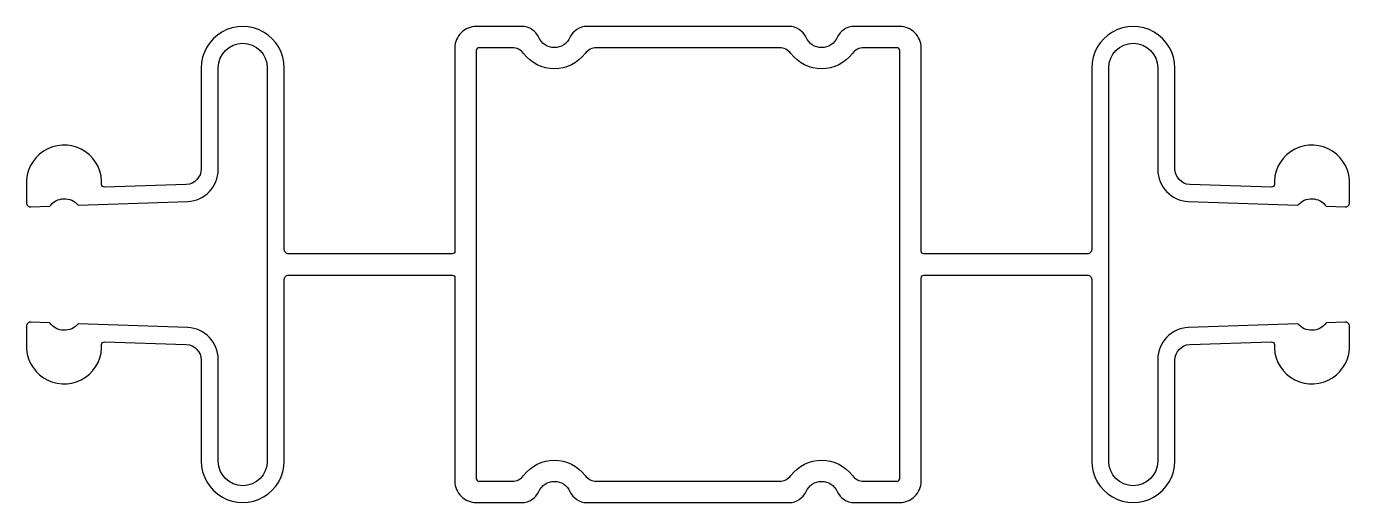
# Model space of a CAD drawing. Extents: x 617.2 to 710.3, y -71 to -37.5.
import ezdxf

# ---------------------------------------------------------------- set-up
doc = ezdxf.new("R2010")
doc.units = 0
doc.header["$LTSCALE"] = 15
doc.layers.get('0').update_dxf_attribs({"linetype": 'CONTINUOUS'})

msp = doc.modelspace()

# ---------------------------------------------------------------- linework, layer by layer
at = {"ltscale": 0.05}
for points in [[(708.658, -58.362, -0.499819), (706.658, -58.431), (698.953, -58.699, 0.399594), (696.816, -60.946), (696.815, -68.112, -0.999934), (693.365, -68.112), (693.365, -54.267), (693.365, -40.421, -0.999934), (696.815, -40.421), (696.816, -47.587, 0.399594), (698.953, -49.834), (706.658, -50.102, -0.499819), (708.658, -50.172), (709.992, -50.218, 0.424782), (710.302, -49.918), (710.3, -48.65, 1.000771), (705.015, -48.38), (705.015, -48.626, -0.423976), (704.808, -48.826), (699.058, -48.635, -0.399117), (698.015, -47.536), (698.015, -40.442, 1.000007), (692.165, -40.442), (692.165, -53.217, -0.414215), (691.865, -53.517), (680.365, -53.517, -0.414214), (680.165, -53.317), (680.165, -39.016, 0.414214), (678.665, -37.516), (675.45, -37.516, 0.296703), (674.262, -38.29, -0.650689), (672.068, -38.29, 0.296703), (670.879, -37.516), (663.765, -37.516), (656.65, -37.516, 0.296703), (655.462, -38.29, -0.650689), (653.268, -38.29, 0.296703), (652.079, -37.516), (648.865, -37.516, 0.414214), (647.365, -39.016), (647.365, -53.317, -0.414214), (647.165, -53.517), (635.665, -53.517, -0.414215), (635.365, -53.217), (635.365, -40.442, 1.000007), (629.515, -40.442), (629.515, -47.536, -0.399117), (628.472, -48.635), (622.721, -48.826, -0.423976), (622.515, -48.626), (622.515, -48.38, 1.000771), (617.229, -48.65), (617.227, -49.918, 0.424782), (617.538, -50.218), (618.872, -50.172, -0.499819), (620.872, -50.102), (628.576, -49.834, 0.399594), (630.714, -47.587), (630.714, -40.421, -0.999934), (634.164, -40.421), (634.165, -54.267), (634.164, -68.112, -0.999934), (630.714, -68.112), (630.714, -60.946, 0.399594), (628.576, -58.699), (620.872, -58.431, -0.499819), (618.872, -58.362), (617.538, -58.315, 0.424782), (617.227, -58.615), (617.229, -59.883, 1.000771), (622.515, -60.153), (622.515, -59.907, -0.423976), (622.721, -59.707), (628.472, -59.898, -0.399117), (629.515, -60.997), (629.515, -68.092, 1.000007), (635.365, -68.092), (635.365, -55.317, -0.414215), (635.665, -55.017), (647.165, -55.017, -0.414214), (647.365, -55.217), (647.365, -69.517, 0.414214), (648.865, -71.017), (652.079, -71.017, 0.296703), (653.268, -70.243, -0.650689), (655.462, -70.243, 0.296703), (656.65, -71.017), (663.765, -71.017), (670.879, -71.017, 0.296703), (672.068, -70.243, -0.650689), (674.262, -70.243, 0.296703), (675.45, -71.017), (678.665, -71.017, 0.414214), (680.165, -69.517), (680.165, -55.217, -0.414214), (680.365, -55.017), (691.865, -55.017, -0.414215), (692.165, -55.317), (692.165, -68.092, 1.000007), (698.015, -68.092), (698.015, -60.997, -0.399117), (699.058, -59.898), (704.808, -59.707, -0.423976), (705.015, -59.907), (705.015, -60.153, 1.000771), (710.3, -59.883), (710.302, -58.615, 0.424782), (709.992, -58.315)], [(663.765, -69.517), (670.199, -69.517, 0.236716), (671.001, -69.115, -0.501535), (675.329, -69.115, 0.236716), (676.13, -69.517), (678.465, -69.517, 0.414214), (678.665, -69.317), (678.665, -39.216, 0.414214), (678.465, -39.016), (676.13, -39.016, 0.236716), (675.329, -39.418, -0.501535), (671.001, -39.418, 0.236716), (670.199, -39.016), (663.765, -39.016), (657.33, -39.016, 0.236716), (656.529, -39.418, -0.501535), (652.201, -39.418, 0.236716), (651.399, -39.016), (649.065, -39.016, 0.414214), (648.865, -39.216), (648.865, -69.317, 0.414214), (649.065, -69.517), (651.399, -69.517, 0.236716), (652.201, -69.115, -0.501535), (656.529, -69.115, 0.236716), (657.33, -69.517)]]:
    msp.add_lwpolyline(points, format="xyb", close=True, dxfattribs=at)

doc.saveas('drawing.dxf')
